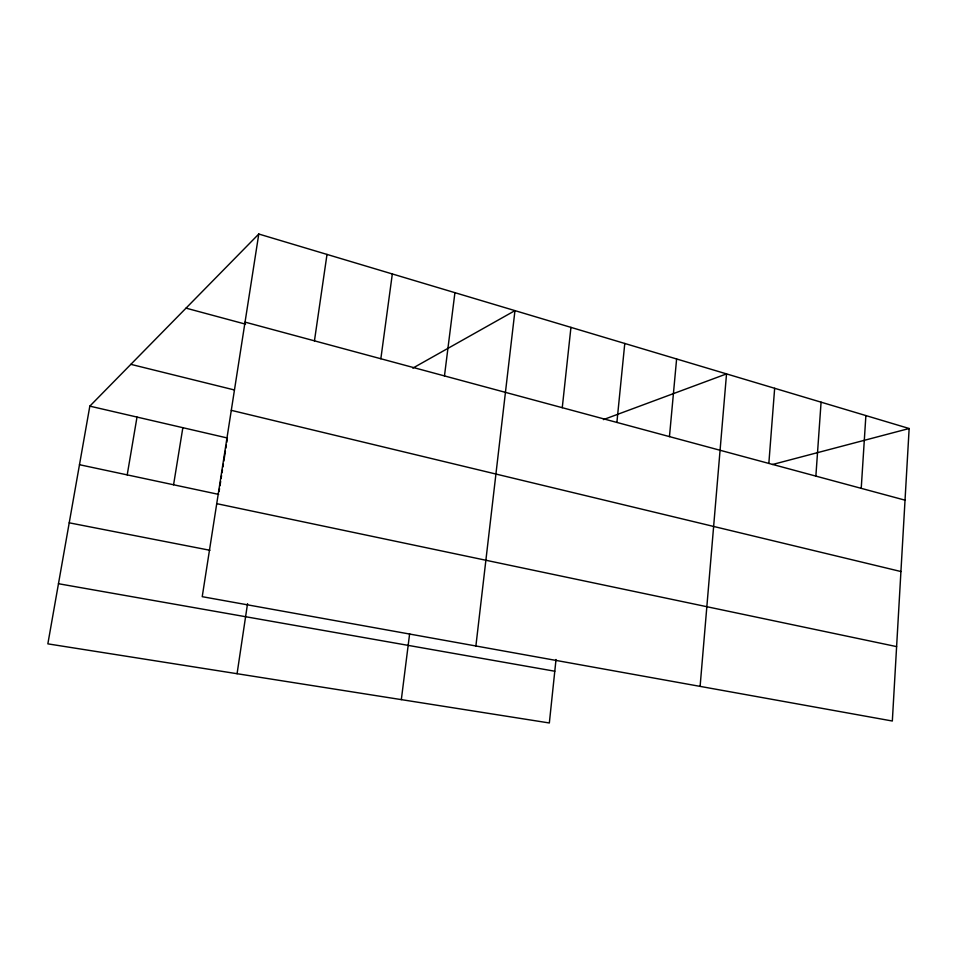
<?xml version="1.0" encoding="UTF-8"?>
<svg xmlns="http://www.w3.org/2000/svg" width="957" height="957" viewBox="0 0 957 957"><rect width="100%" height="100%" fill="white"/><g stroke="black" fill="none" stroke-linecap="round" stroke-linejoin="round"><path stroke-width="1.44" d="M909.15 428.509L892.331 721.016L202.226 596.678L258.785 234.022L909.15 428.509L772.514 464.504M861.228 488.357L865.882 415.577M815.866 476.119L821.082 402.167M768.842 463.427L774.656 388.291M700.105 686.384L726.53 373.9L603.436 419.609M669.457 436.619L676.611 358.971M616.894 422.432L624.777 343.467M556.017 659.505L549.342 722.978L47.85 643.858L89.826 406.139L258.785 234.022M562.261 407.694L570.946 327.366M475.892 645.987L514.962 310.63L412.826 368.122M401.33 699.627L409.632 633.737M444.467 375.922L454.922 292.675M380.85 358.755L392.322 273.953M314.446 340.848L327.007 254.418M237.073 673.716L247.54 603.664M219.093 491.503L219.536 488.608M219.99 485.713L220.672 481.383M221.115 478.488L221.569 475.605M222.024 472.71L222.467 469.815M222.921 466.932L223.376 464.037M223.818 461.142L225.397 451.034M225.852 448.139L226.295 445.244M226.749 442.361L227.204 439.466M173.576 484.78L182.847 427.695M127.209 474.887L137.007 417.073M58.473 583.722L554.785 671.228M69.227 522.821L209.93 550.287M216.725 503.657L896.613 646.609M79.479 464.707L218.639 494.386M89.826 406.139L227.431 438.019M231.283 410.338L900.92 571.532M130.858 364.342L234.298 389.942M245.04 322.114L905.035 500.164M186.017 308.142L245.53 324.16"/></g></svg>
